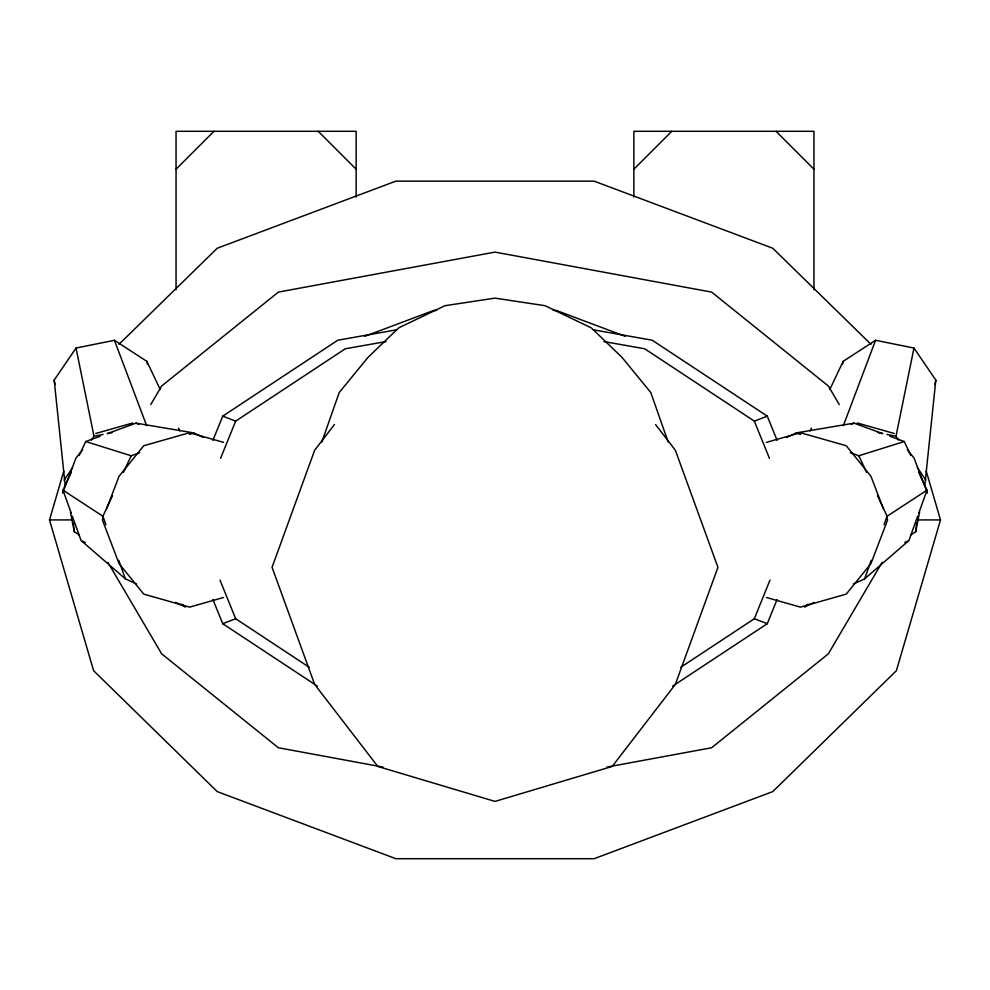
<?xml version="1.0" encoding="UTF-8"?>
<svg xmlns="http://www.w3.org/2000/svg" width="990" height="990" viewBox="0 0 990 990"><rect width="100%" height="100%" fill="white"/><g stroke="black" fill="none" stroke-linecap="round" stroke-linejoin="round"><path stroke-width="1.49" d="M924.722 486.276L935.822 380.123L913.968 348.047L875.568 340.288L843.134 361.375L829.929 389.181M910.59 535.046L915.676 531.741L916.691 522.621M842.527 364.394L843.134 361.375M934.919 384.64L935.822 380.123M915.676 531.741L919.599 512.04M898.549 440.018L895.987 436.256L913.968 348.047M926.232 471.141L940.5 519.923L896.383 670.7L772.769 791.604L594.136 858.701L395.864 858.701L217.231 791.604L93.617 670.7L49.5 519.923L63.768 471.141M321.861 441.948L339.224 392.523L367.946 357.427L398.723 327.851L444.956 305.7L495 298.126L545.044 305.7L591.278 327.851L622.054 357.427L650.777 392.523L668.139 441.948M853.417 584.075L864.604 578.853L871.25 560.352M884.033 524.774L887.102 516.236L927.011 490.161L918.559 472.106M917.705 516.075L908.919 540.54L864.604 578.853M918.745 513.191L927.011 490.161M843.369 425.613L875.568 340.288M62.568 493.131L75.958 458.061L82.578 449.868M103.443 517.114L102.378 519.923L119.023 563.533L143.736 594.111L189.573 607.13L223.592 597.465M106.673 508.674L119.023 476.326L143.736 445.748L189.573 432.717L223.592 442.382M212.912 440.327L222.713 416.171L337.8 340.214L396.743 329.794M220.572 458.345L235.682 421.109L345.287 348.777L386.112 341.55M680.823 667.248L754.318 618.738L770.01 580.066M672.655 686.132L767.287 623.675L777.088 599.519M71.255 513.191L62.989 490.161L71.441 472.106M79.237 455.425L85.734 441.54L100.089 436.281M105.967 524.774L102.898 516.236L112.538 495.619M123.465 472.255L131.175 455.771L139.701 452.653M810.129 430.897L811.454 428.113M150.74 404.576L161.655 386.013L278.376 292.099L495 252.103L711.624 292.099L828.345 386.013L839.26 404.576M882.102 562.357L828.345 653.833L711.624 747.747L607.093 767.052M65.278 486.276L54.178 380.123L76.032 348.047L114.432 340.288L146.867 361.375L160.071 389.181M64.065 480.212L72.617 467.651M91.451 440.018L94.013 436.256L103.034 434.437M334.434 424.549L314.634 450.277L272.064 567.32L314.634 684.362L377.796 766.446L495 801.405L612.204 766.446L675.366 684.362L717.936 567.32L675.366 450.277L655.566 424.549M176.047 169.216L213.951 131.299M633.86 169.216L671.777 131.299M118.998 344.322L217.231 248.243L395.864 181.145L594.136 181.145L772.769 248.243L871.002 344.322M808.087 604.16L804.511 606.957L814.287 602.378M786.555 437.469L796.331 432.89L854.011 423.138L882.721 433.645M851.239 424.425L854.011 423.138M904.773 542.471L907.533 541.183M212.912 599.519L222.713 623.675L235.682 618.738L309.177 667.248M603.888 341.55L644.713 348.777L754.318 421.109L767.287 416.171L777.088 440.327M364.84 336.303L433.694 310.439L436.763 310.439M107.279 433.645L135.989 423.138L193.669 432.89L203.445 437.469M189.412 434.449L193.669 432.89M850.299 452.653L858.825 455.771L904.266 441.54L910.763 455.425M95.832 433.471L132.709 422.99M766.409 442.382L800.427 432.717L846.264 445.748L870.977 476.326L883.327 508.674M107.539 433.521L112.056 432.605M553.237 310.439L556.306 310.439L625.16 336.303M49.5 519.923L72.245 519.923M917.755 519.923L940.5 519.923M593.257 329.794L652.2 340.214L767.287 416.171M382.907 767.052L278.376 747.747L161.655 653.833L107.898 562.357M877.944 432.605L882.461 433.521M886.966 434.437L895.987 436.256M857.291 422.99L894.168 433.471M766.409 597.465L800.427 607.13L846.264 594.111L870.977 563.533L887.622 519.923L886.557 517.114M85.734 441.54L131.175 455.771M889.911 436.281L904.266 441.54M796.331 432.89L800.588 434.449M222.713 416.171L235.682 421.109M754.318 618.738L767.287 623.675M135.989 423.138L138.761 424.425M82.467 541.183L85.227 542.471M72.295 516.075L81.081 540.54L125.396 578.853L136.583 584.075M175.713 602.378L185.489 606.957L181.912 604.16M70.401 512.04L74.324 531.741L79.41 535.046M62.989 490.161L102.898 516.236M222.713 623.675L317.344 686.132M776.049 131.299L813.953 169.216M318.223 131.299L356.14 169.216M907.422 449.868L914.042 458.061L927.432 493.131M917.384 467.651L925.935 480.212M178.547 428.113L179.871 430.897M858.825 455.771L866.535 472.255M877.462 495.619L887.102 516.236M754.318 421.109L769.428 458.345M219.99 580.066L235.682 618.738M114.432 340.288L146.631 425.613M118.751 560.352L125.396 578.853M76.032 348.047L94.013 436.256M146.867 361.375L147.473 364.394M54.178 380.123L55.081 384.64M73.309 522.621L74.324 531.741M813.953 289.699L813.953 131.299L633.86 131.299L633.86 197.022M356.14 197.022L356.14 131.299L176.047 131.299L176.047 289.699"/></g></svg>
